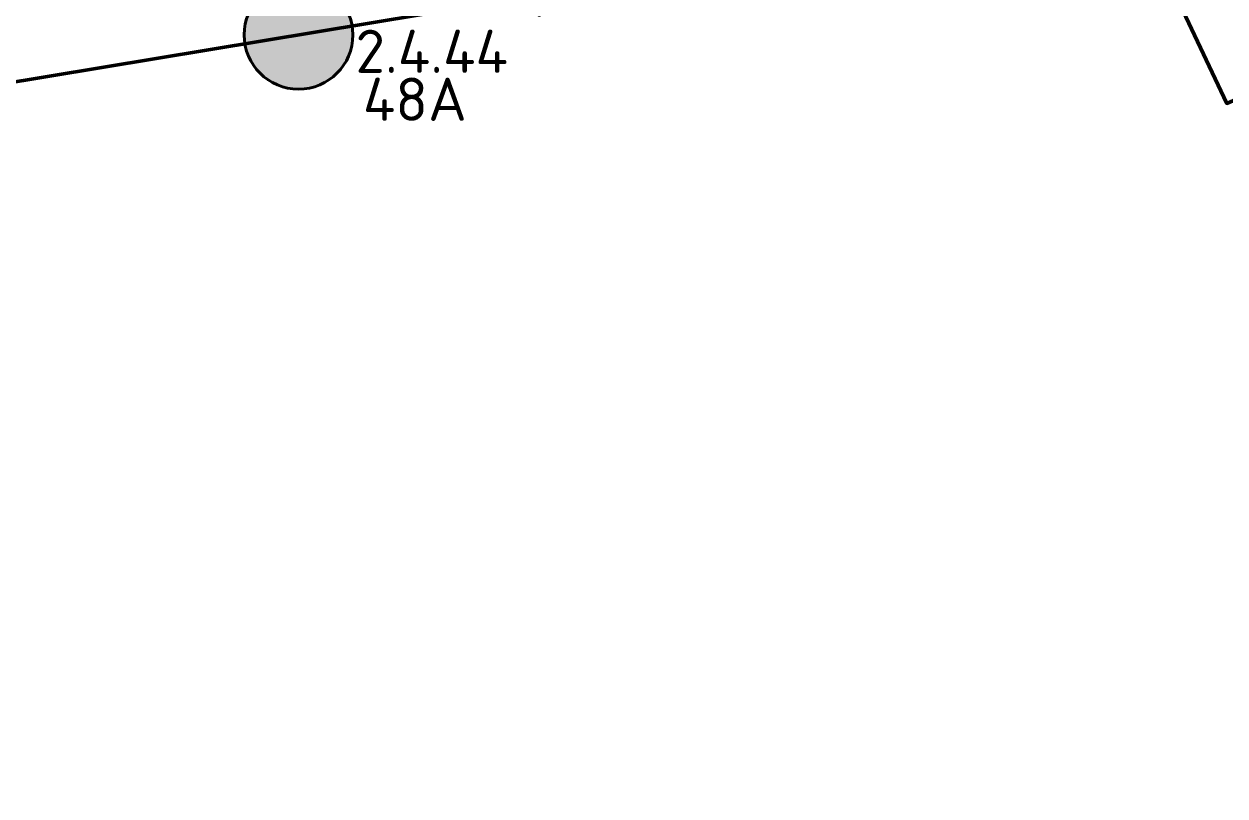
# Model space of a CAD drawing. Header units: millimetres. Extents: x -813692 to 807431, y 0 to 1813163.
# Drawn here: x 27650 to 32649, y 814452 to 817668 of the extents above; entities that cross this region are included whole.
import ezdxf

# ---------------------------------------------------------------- set-up
doc = ezdxf.new("R2010")
doc.units = ezdxf.units.MM
for name, color, linetype, lineweight in [('_Гр.ЩД-0.1С.7.5.I2.4', 6, 'Continuous', 50), ('_Гр.ЩД-0.1С.7.5.I3.1', 6, 'Continuous', 50), ('_освещение_dali', 3, 'Continuous', 50), ('A-ANNO-DIMS', 7, 'Continuous', 9), ('АР_лифты_Р', 252, 'Continuous', 35), ('АР_монолит', 252, 'Continuous', 50)]:
    doc.layers.add(name, color=color, linetype=linetype, lineweight=lineweight)
doc.layers.add('DLX_LUM 5', color=7, linetype='Continuous', lineweight=40, true_color=0xfb3904)
doc.layers.add('Вставка', color=252, linetype='Continuous')
doc.styles.add('GOST 2.304', font='GOST Common.ttf')
doc.styles.add('TableTextStyle', font='isocpeur.ttf')
doc.linetypes.add('Truba', pattern='A,3e-05,[4,MSH_7,S=1,R=0,X=0,Y=0],-3.022072', length=3.022102)
doc.dimstyles.new('М-200', dxfattribs={"dimtxt": 400, "dimasz": 160, "dimexe": 200, "dimexo": 400, "dimgap": 50, "dimtad": 1, "dimdec": 0, "dimzin": 0, "dimdsep": 46, "dimtxsty": 'GOST 2.304', "dimblk": 'ARCHTICK', "dimcen": 180, "dimdle": 200, "dimadec": 0, "dimazin": 0, "dimtfac": 1, "dimtdec": 0, "dimtmove": 1, "dimatfit": 0, "dimfxl": 1, "dimtolj": 1, "dimtzin": 0, "dimarcsym": 0})

# ---------------------------------------------------------------- blocks, each defined once
blk = doc.blocks.new('_ArchTick')
at = {"color": 0, "linetype": 'ByBlock', "const_width": 0.15}
blk.add_lwpolyline([(-0.5, -0.5), (0.5, 0.5)], dxfattribs=at)
blk = doc.blocks.new('*D38')
at = {"layer": 'A-ANNO-DIMS', "color": 0, "lineweight": -2, "transparency": 16777216}
blk.add_arc((-165703.8, -113309.3), 107894.2, 269.999998, 325.999999, dxfattribs=at)
at = {"layer": 'Defpoints', "color": 0, "lineweight": 30, "transparency": 16777216}
for p in [(-165703.8, -113309.3), (-165703.8, -113309.3), (-75741.3, -173989.8), (-131171, -215527.9), (-165703.8, -221903.3)]:
    blk.add_point(p, dxfattribs=at)
at = {"layer": 'A-ANNO-DIMS', "color": 0, "lineweight": -2, "transparency": 16777216, "xscale": 160, "yscale": 160, "zscale": 160}
for p, rotation in [((-76255.4, -173643), 55.99999895826774), ((-165703.8, -221203.5), 179.9999981265246)]:
    blk.add_blockref('_ArchTick', p, dxfattribs=dict(at, rotation=rotation))
at = {"layer": 'A-ANNO-DIMS', "color": 0, "transparency": 16777216, "insert": (-114299.5, -207822), "char_height": 400, "attachment_point": 5, "rotation": 28.5412, "style": 'GOST 2.304'}
blk.add_mtext('\\A1;56,0%%D', dxfattribs=at)
blk = doc.blocks.new('DIC8')
at = {"lineweight": 0, "ltscale": 100, "style": 'TableTextStyle'}
for tag, p, height in [('48', (1388.2, 3041.3, -497), 180), ('75', (2094.7, 2299.4, -497), 180), ('48А', (-339.8, 1849.9, -497), 180), ('73', (-1248.3, 1427.6, -497), 180), ('72', (-155.7, 438.2, -497), 180), ('74', (1591.5, 457.1, -497), 180), ('48А', (2583.2, 467.1, -497), 180), ('74', (-2872.7, 109, -497), 180), ('48', (-1211.5, 102.1, -497), 180), ('74', (3039.8, -18.4, -497), 180), ('48', (-7545.7, -361.7, -497), 180), ('72', (-920.6, -410, -497), 180), ('46', (-6675.5, -608.4, -497), 180), ('48', (3416.3, -721.7, -497), 180), ('48', (1101.4, -758.8, -497), 180), ('75', (-1621.5, -860.3, -497), 180), ('48', (-2715.9, -1191.2, -497), 180), ('S', (-82.2, -1399.7), 250), ('73', (-7640.2, -1334.1, -497), 180), ('46', (-5577.1, -1446.6, -497), 180), ('48А', (-9207.1, -1496, -497), 180), ('76', (-4579.6, -1501.9, -497), 180), ('76', (3805, -1723.6, -497), 180), ('76', (28.6, -1769.2, -497), 180), ('48', (-1112.3, -1880.7, -497), 180), ('45', (-3612.7, -2073.1, -497), 180), ('48А', (1925.1, -2064.7, -497), 180), ('47', (-4718.1, -2326.7, -497), 180), ('48А', (-2516.1, -2294.2, -497), 180), ('75', (-7313.5, -2443.6, -497), 180), ('46', (-5971.8, -2466.7, -497), 180), ('47', (-4234.9, -2671, -497), 180), ('48', (-11533.3, -2881.2, -497), 180), ('75', (-10485.9, -3059.2), 180), ('48', (-5930.8, -3039.7, -497), 180), ('48', (484.4, -3279.6, -497), 180), ('74', (-2631.8, -3296.1, -497), 180), ('S', (-4534.8, -3429.7), 250), ('72', (-1202.1, -3466, -497), 180), ('48', (-7589.2, -3512.2, -497), 180), ('46', (-5526, -3639.7, -497), 180), ('71', (1635.4, -3634.3, -497), 180), ('48А', (-8858.3, -3698.9, -497), 180), ('72', (-2190.6, -3721.9, -497), 180), ('48', (-6585.2, -3847.7, -497), 180), ('46', (-4266.7, -4174.7, -497), 180), ('48А', (-7566.8, -4202, -497), 180), ('76', (-335.3, -4484.4, -497), 180), ('75', (-5730.2, -4691.9, -497), 180), ('48', (-8617.4, -4951, -497), 180), ('46', (-3892.7, -5116.4, -497), 180), ('48А', (-1324.9, -5104.3, -497), 180), ('48', (-2408.3, -5841, -497), 180), ('46', (-3579.1, -5990.4, -497), 180), ('73', (-5496.3, -6255.5, -497), 180), ('75', (-8443.5, -6710, -497), 180), ('48А', (-4190.4, -6966, -497), 180), ('48', (-6125.9, -7009.1, -497), 180), ('48', (-8101.4, -7173.3, -497), 180)]:
    blk.add_attdef(tag, p, '', height=height, dxfattribs=at)
at = {"layer": '_освещение_dali', "color": 18, "true_color": 0x000000, "style": 'TableTextStyle'}
blk.add_text('48А', height=180, dxfattribs=at).set_placement((-4159.7, -7165.7, -497))
blk = doc.blocks.new('A$Cab2378fa')
at = {"lineweight": 25, "true_color": 0xfff5f5}
h = blk.add_hatch(color=7, dxfattribs=at)
h.dxf.hatch_style = 1
h.paths.add_polyline_path([(0, 0), (-141.6, -170.3, 0.174923), (3, -222.4, 0.197808), (162.3, -156.8)])
h.paths.add_polyline_path([(-163.2, 157.6), (0, 0), (147.8, 177.8, 0.175398), (3, 230.2, 0.209014)])
at = {"lineweight": 25}
h = blk.add_hatch(color=256, dxfattribs=at)
h.paths.add_polyline_path([(162.3, -156.8, 0.442338), (147.8, 177.8), (0, 0)])
h.paths.add_polyline_path([(-141.6, -170.3), (0, 0), (-163.2, 157.6, 0.430096)])
blk.add_circle((3, 3.9), 226.3)
blk = doc.blocks.new('Оси200')
at = {"layer": 'A-ANNO-DIMS'}
dim = blk.add_angular_dim_2l(base=(-131171, -215527.9), line1=((-165703.8, -113309.3), (-75741.3, -173989.8)), line2=((-165703.8, -113309.3), (-165703.8, -221903.3)), text='56,0%%D', dimstyle='М-200', override={"dimadec": 2, "dimtmove": 2}, dxfattribs=at)
dim.commit()
dim.dimension.update_dxf_attribs({"geometry": '*D38', "text_midpoint": (-114299.5, -207822), "dimtype": 130})
blk = doc.blocks.new('A$C6724712c')
at = {"layer": 'A-ANNO-DIMS', "color": 18, "lineweight": 0, "true_color": 0x000000}
blk.add_blockref('Оси200', (433047.4, 279674.7), dxfattribs=at)

msp = doc.modelspace()

# ---------------------------------------------------------------- block references
at = {"layer": 'Вставка', "linetype": 'Truba', "lineweight": 30, "ltscale": 100}
msp.add_blockref('A$C6724712c', (-266052.4, 717506.5), dxfattribs=at)

# ---------------------------------------------------------------- next in the draw order: linework, layer by layer
at = {"layer": '_Гр.ЩД-0.1С.7.5.I2.4', "ltscale": 100}
msp.add_lwpolyline([(25595.8, 821899), (25595.8, 820833.3), (24080.4, 820617.2), (25313.2, 820762.6), (26278.8, 820932.4), (28232.1, 821250.2), (26506.9, 820278.8), (25606.1, 819771.5), (24569.2, 819171.3), (26266.6, 819275.9), (27300.5, 819563), (27531.6, 818016), (27486, 817905.3), (24769.7, 817406.8), (24869.2, 816986.4), (26858.2, 817302.3), (29758.2, 817783.6), (27019.3, 824091.7)], dxfattribs=at)
at = {"layer": '_Гр.ЩД-0.1С.7.5.I3.1', "ltscale": 100}
msp.add_lwpolyline([(6563.4, 814731.6), (3807.8, 814747.3), (3807.8, 828383), (5567.4, 828419), (10295.2, 829052.4), (14736.2, 829946.9), (19078.4, 831221.2), (19610.7, 831391.2), (22302.7, 822962.2), (26768, 824679.1), (26944.6, 824348.6), (29792.8, 817704.7), (31984.8, 818757.9), (32656.5, 817337.1), (33341.7, 817643.1), (35142.2, 818574.8), (37117.4, 819380.6)], dxfattribs=at)

# ---------------------------------------------------------------- next in the draw order: block references
at = {"layer": '_Гр.ЩД-0.1С.7.5.I2.4', "color": 3, "lineweight": 0}
ref = msp.add_blockref('DIC8', (33220, 824430), dxfattribs=at)
ref.add_attrib('48А', '2.4.44', (29029.6, 817464, -497), dxfattribs={"layer": '0', "lineweight": 0, "ltscale": 100, "height": 180, "style": 'TableTextStyle'})
at = {"layer": 'DLX_LUM 5', "ltscale": 100}
msp.add_blockref('A$Cab2378fa', (28789.7, 817618.4), dxfattribs=at)

doc.saveas('drawing.dxf')
